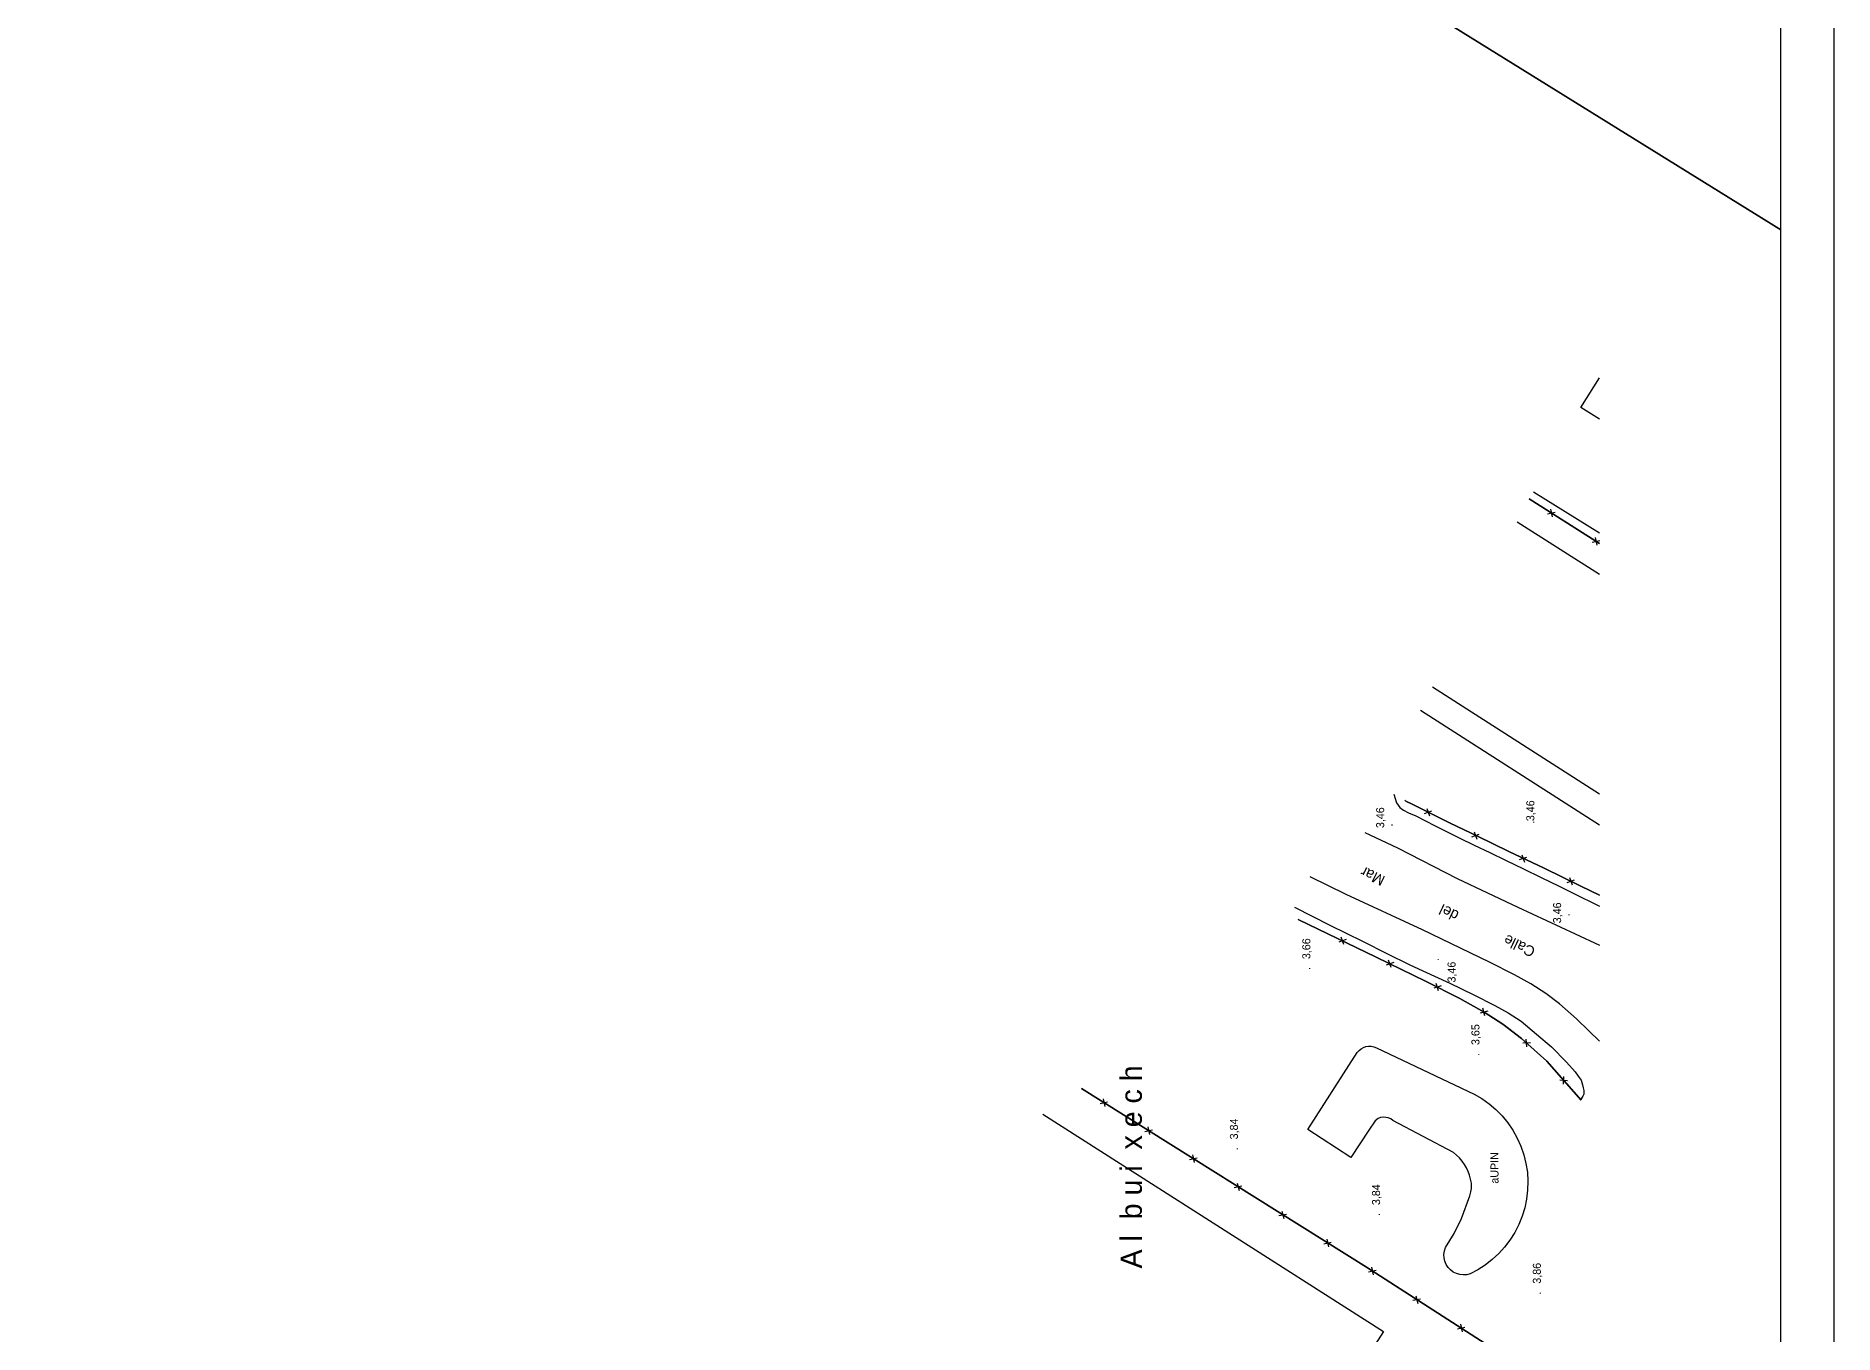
# Model space of a CAD drawing. Extents: x 731154 to 731744, y 4380181 to 4381208.
# Drawn here: x 731406.9 to 731744, y 4380451 to 4380694.2 of the extents above; entities that cross this region are included whole.
import ezdxf

# ---------------------------------------------------------------- set-up
doc = ezdxf.new("R2010")
doc.units = 0
doc.layers.get('0').update_dxf_attribs({"linetype": 'CONTINUOUS'})
for name, color, linetype in [('1', 7, 'CONTINUOUS'), ('3', 7, 'CONTINUOUS'), ('48', 7, 'CONTINUOUS'), ('50', 7, 'CONTINUOUS'), ('PATTERN_CLASS', 7, 'CONTINUOUS')]:
    doc.layers.add(name, color=color, linetype=linetype)

msp = doc.modelspace()

# ---------------------------------------------------------------- linework, layer by layer
at = {"layer": '1', "color": 0, "linetype": 'CONTINUOUS'}
for p, q in [((731700, 4380601.08), (731687.65, 4380608.72)), ((731686.84, 4380607.53), (731700, 4380599.13)), ((731690.85, 4380605.56), (731691.18, 4380604.14)), ((731684.6, 4380603.17), (731700, 4380593.39)), ((731690.29, 4380604.71), (731691.71, 4380605.01)), ((731698.63, 4380599.39), (731700.06, 4380599.69)), ((731699.2, 4380600.24), (731699.52, 4380598.82)), ((731700, 4380546.33), (731666.49, 4380567.85)), ((731667.21, 4380548.55), (731668.6, 4380549)), ((731667.68, 4380549.46), (731668.16, 4380548.08)), ((731676.1, 4380544.18), (731677.48, 4380544.64)), ((731676.56, 4380545.09), (731677.05, 4380543.72)), ((731685.02, 4380539.88), (731686.4, 4380540.36)), ((731685.48, 4380540.79), (731685.98, 4380539.43)), ((731693.94, 4380535.6), (731695.32, 4380536.07)), ((731694.41, 4380536.51), (731694.9, 4380535.14)), ((731652.53, 4380524.88), (731651.15, 4380524.41)), ((731652.07, 4380523.97), (731651.57, 4380525.34)), ((731660.98, 4380519.67), (731660.49, 4380521.04)), ((731661.44, 4380520.58), (731660.06, 4380520.11)), ((731670.33, 4380516.2), (731668.94, 4380515.76)), ((731669.85, 4380515.3), (731669.39, 4380516.68)), ((731679.07, 4380511.5), (731677.66, 4380511.12)), ((731678.55, 4380510.62), (731678.14, 4380512.02)), ((731687.1, 4380505.54), (731685.64, 4380505.47)), ((731686.4, 4380504.79), (731686.31, 4380506.25)), ((731694.06, 4380498.44), (731692.61, 4380498.55)), ((731693.28, 4380497.78), (731693.36, 4380499.24)), ((731606.39, 4380494.18), (731607.81, 4380494.49)), ((731606.95, 4380495.04), (731607.29, 4380493.62)), ((731614.78, 4380488.92), (731616.2, 4380489.24)), ((731615.34, 4380489.78), (731615.68, 4380488.36)), ((731623.17, 4380483.67), (731624.59, 4380483.98)), ((731623.72, 4380484.52), (731624.06, 4380483.1)), ((731631.55, 4380478.41), (731632.98, 4380478.72)), ((731632.11, 4380479.26), (731632.45, 4380477.85)), ((731640.5, 4380474), (731640.84, 4380472.59)), ((731639.94, 4380473.15), (731641.37, 4380473.46)), ((731648.33, 4380467.89), (731649.75, 4380468.2)), ((731648.89, 4380468.75), (731649.23, 4380467.33)), ((731656.71, 4380462.63), (731658.14, 4380462.93)), ((731657.28, 4380463.48), (731657.6, 4380462.06)), ((731665.04, 4380457.29), (731666.47, 4380457.58)), ((731665.61, 4380458.13), (731665.94, 4380456.71)), ((731673.38, 4380451.94), (731674.8, 4380452.24)), ((731673.94, 4380452.79), (731674.27, 4380451.37))]:
    msp.add_line(p, q, dxfattribs=at)
for points in [[(731700, 4380622.44), (731696.53, 4380624.63), (731700, 4380630.18)], [(731661.46, 4380552.15), (731661.97, 4380550.51), (731662.57, 4380549.64), (731663.26, 4380549.13), (731664.21, 4380548.67), (731665.58, 4380548.06), (731667.29, 4380547.23), (731669.25, 4380546.23), (731671.44, 4380545.11), (731673.86, 4380543.89), (731676.52, 4380542.58), (731679.44, 4380541.19), (731682.53, 4380539.71), (731685.75, 4380538.15), (731689.08, 4380536.53), (731692.49, 4380534.9), (731695.87, 4380533.23), (731699.13, 4380531.58), (731700, 4380531.14)], [(731663.52, 4380551.04), (731663.75, 4380550.85), (731664.91, 4380550.27), (731667.8, 4380548.84), (731672.05, 4380546.73), (731677.14, 4380544.25), (731683.02, 4380541.41), (731689.64, 4380538.26), (731696.55, 4380534.92), (731700, 4380533.23)], [(731656.03, 4380544.94), (731662.18, 4380542.09), (731673.34, 4380536.36), (731684.69, 4380530.99), (731695.44, 4380525.96), (731700, 4380523.86)], [(731700, 4380505.88), (731698.02, 4380507.82), (731695.73, 4380510.01), (731692.56, 4380512.85), (731689.99, 4380514.78), (731687.14, 4380516.61), (731684.08, 4380518.26), (731679.41, 4380520.67), (731666.85, 4380526.71), (731652.55, 4380533.34), (731645.77, 4380536.67)], [(731642.87, 4380530.98), (731649.46, 4380527.61), (731655.61, 4380524.59), (731660.26, 4380522.23), (731664.33, 4380520.23), (731666.89, 4380519.02), (731671.96, 4380516.74), (731676.47, 4380514.53), (731680.42, 4380512.55), (731682.9, 4380511.17), (731685.33, 4380509.59), (731688.24, 4380507.15), (731691.01, 4380504.82), (731693.83, 4380501.94), (731695.46, 4380500.13), (731696, 4380499.29), (731696.57, 4380498.55), (731696.87, 4380497.69), (731696.99, 4380497.11), (731697.09, 4380496.61), (731697.11, 4380496.25), (731697.08, 4380495.94), (731696.91, 4380495.56), (731696.46, 4380494.85)], [(731696.58, 4380494.77), (731690.16, 4380502.11), (731685.42, 4380506.34), (731681.88, 4380509.05), (731678.41, 4380511.27), (731673.85, 4380513.82), (731667.43, 4380517.1), (731658.15, 4380521.59), (731643.54, 4380528.64)], [(731653.43, 4380484.05), (731645.34, 4380489.28), (731654.62, 4380503.71), (731654.94, 4380504.1), (731655.32, 4380504.42), (731655.76, 4380504.67), (731656.24, 4380504.83), (731656.74, 4380504.91), (731657.24, 4380504.89), (731657.73, 4380504.78), (731658.2, 4380504.58), (731676.53, 4380495.92), (731677.98, 4380495.09), (731679.35, 4380494.12), (731680.62, 4380493.03), (731681.8, 4380491.84), (731682.86, 4380490.54), (731683.81, 4380489.15), (731684.62, 4380487.69), (731685.3, 4380486.16), (731685.85, 4380484.57), (731686.24, 4380482.94), (731686.5, 4380481.29), (731686.6, 4380479.61), (731686.55, 4380477.94), (731686.36, 4380476.27), (731686.01, 4380474.63), (731685.52, 4380473.03), (731684.89, 4380471.48), (731684.13, 4380469.98), (731683.23, 4380468.57), (731682.24, 4380467.25), (731681.13, 4380466.03), (731679.92, 4380464.91), (731678.62, 4380463.9), (731677.23, 4380463.01), (731675.76, 4380462.25), (731675.13, 4380462.09), (731674.48, 4380462.05), (731673.83, 4380462.12), (731673.2, 4380462.3), (731672.61, 4380462.59), (731672.09, 4380462.98), (731671.64, 4380463.46), (731671.29, 4380464.01), (731671.03, 4380464.61), (731670.89, 4380465.25), (731670.86, 4380465.9), (731670.94, 4380466.55), (731671.14, 4380467.17), (731672.77, 4380469.82), (731674.15, 4380472.61), (731675.72, 4380476.85), (731675.92, 4380477.59), (731676.01, 4380478.27), (731676.01, 4380479.25), (731675.86, 4380479.98), (731675.66, 4380480.71), (731675.39, 4380481.42), (731675.07, 4380482.11), (731674.69, 4380482.76), (731674.25, 4380483.38), (731673.77, 4380483.96), (731673.24, 4380484.48), (731672.67, 4380484.98), (731661.29, 4380491), (731660.88, 4380491.27), (731660.43, 4380491.46), (731659.95, 4380491.57), (731659.46, 4380491.6), (731658.98, 4380491.53), (731658.51, 4380491.39), (731657.94, 4380490.94), (731656.81, 4380489.15), (731653.43, 4380484.05)], [(731602.92, 4380496.97), (731656.35, 4380463.48), (731693.87, 4380439.41)], [(731595.65, 4380492.17), (731659.54, 4380451.41), (731602.84, 4380363.3), (731538.77, 4380405.02)]]:
    msp.add_lwpolyline(points, dxfattribs=at)
at = {"layer": '3', "color": 0, "linetype": 'CONTINUOUS'}
msp.add_line((731668.74, 4380572.25), (731700, 4380552.21), dxfattribs=at)
at = {"layer": 'PATTERN_CLASS', "color": 0, "linetype": 'CONTINUOUS'}
msp.add_line((731700, 4380599.13), (731686.84, 4380607.53), dxfattribs=at)
for points in [[(731700, 4380533.23), (731696.55, 4380534.92), (731689.64, 4380538.26), (731683.02, 4380541.41), (731677.14, 4380544.25), (731672.05, 4380546.73), (731667.8, 4380548.84), (731664.91, 4380550.27), (731663.75, 4380550.85), (731663.52, 4380551.04)], [(731643.54, 4380528.64), (731658.15, 4380521.59), (731667.43, 4380517.1), (731673.85, 4380513.82), (731678.41, 4380511.27), (731681.88, 4380509.05), (731685.42, 4380506.34), (731690.16, 4380502.11), (731696.58, 4380494.77)], [(731693.87, 4380439.41), (731656.35, 4380463.48), (731602.92, 4380496.97)]]:
    msp.add_lwpolyline(points, dxfattribs=at)

# ---------------------------------------------------------------- texts
at = {"layer": '48', "color": 0, "linetype": 'CONTINUOUS'}
for s, p in [(' 3,46', (731659.66, 4380545.23)), (' 3,46', (731687.81, 4380546.53)), ('.', (731661.23, 4380546.09)), ('.', (731687.81, 4380546.6)), (' 3,46', (731692.83, 4380527.39)), ('.', (731694.41, 4380529.23)), (' 3,66', (731645.81, 4380520.67)), ('.', (731669.89, 4380520.88)), ('.', (731645.81, 4380519.17)), (' 3,46', (731673.04, 4380516.29)), (' 3,65', (731677.52, 4380504.57)), ('.', (731677.52, 4380503.07)), (' 3,84', (731632.24, 4380486.89)), ('.', (731632.24, 4380485.39)), (' 3,84', (731658.89, 4380474.57)), ('.', (731658.89, 4380473.07)), (' 3,86', (731689.03, 4380459.84)), ('.', (731689.03, 4380458.34))]:
    msp.add_text(s, height=1.5, rotation=90, dxfattribs=at).set_placement(p)
at = {"layer": '50', "color": 0, "linetype": 'CONTINUOUS'}
for s, height, rotation, p in [('Mar', 2, 154.2916, (731660, 4380536.67)), ('del', 2, 154.2916, (731673.83, 4380530.07)), ('Calle', 2, 154.2916, (731688.18, 4380523.29)), ('T e r m i  n o                            M  u n i  c i  p a l                                                      d e                           A l  b u i  x e c h            ', 4, 90, (731614.23, 4380224.87)), ('aUPIN', 1.5, 90, (731681.09, 4380479.15))]:
    msp.add_text(s, height=height, rotation=rotation, dxfattribs=at).set_placement(p)

# ---------------------------------------------------------------- meshes
at = {"color": 0, "linetype": 'CONTINUOUS'}
mesh = msp.add_polyface(dxfattribs=at)
corners = [(731154.5, 4380181), (731154.5, 4380181), (731154.5, 4380371.96), (731462.5, 4380181), (731154.5, 4380546.49), (731744, 4380181), (731154.5, 4381207.5), (731744, 4380842.01), (731744, 4381207.5)]
mesh.append_faces([[corners[k] for k in face] for face in [(0, 1, 3, 2), (2, 3, 5, 4), (4, 5, 7, 6), (6, 7, 8, 8)]], dxfattribs={"vtx0": -1, "vtx2": -1, "color": 0})
mesh = msp.add_polyface(dxfattribs=at)
corners = [(731164.5, 4380191), (731164.5, 4380191), (731164.5, 4380375.76), (731462.5, 4380191), (731164.5, 4380544.09), (731734, 4380191), (731164.5, 4381011), (731734, 4380657.91), (731462.5, 4381011), (731734, 4380842.67), (731734, 4381011)]
mesh.append_faces([[corners[k] for k in face] for face in [(0, 1, 3, 2), (2, 3, 5, 4), (4, 5, 7, 6), (6, 7, 9, 8), (8, 9, 10, 10)]], dxfattribs={"vtx0": -1, "vtx2": -1, "color": 0})

doc.saveas('drawing.dxf')
